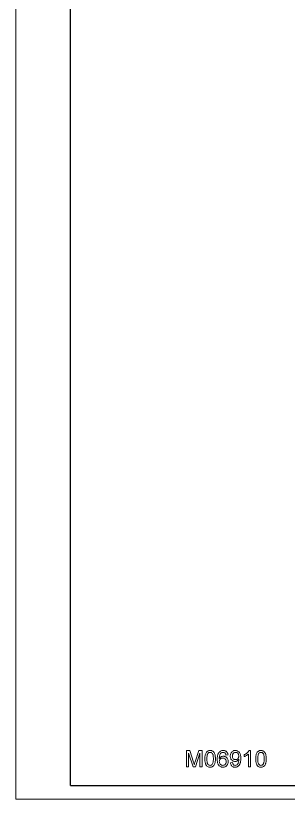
# Model space of a CAD drawing. Extents: x 0 to 297, y 0 to 562.
# Drawn here: x 0 to 99.2, y 0 to 285.5 of the extents above; entities that cross this region are included whole.
import ezdxf

# ---------------------------------------------------------------- set-up
doc = ezdxf.new("R2010")
doc.units = 0

msp = doc.modelspace()

# ---------------------------------------------------------------- linework, layer by layer
at = {"color": 7, "lineweight": 13}
for q in [(0, 420), (297, 0)]:
    msp.add_line((0, 0), q, dxfattribs=at)
at = {"color": 7, "lineweight": 30}
for q in [(20, 415), (292, 5)]:
    msp.add_line((20, 5), q, dxfattribs=at)
at = {"color": 7, "lineweight": 13}
for points in [[(62.11, 11.79), (62.11, 17.79), (63.35, 17.79), (64.71, 13.57), (64.8, 13.29), (64.87, 13.05), (64.94, 12.85), (64.99, 12.68), (65.03, 12.83), (65.08, 12.99), (65.14, 13.18), (65.21, 13.4), (65.28, 13.64), (66.64, 17.79), (67.86, 17.79), (67.86, 11.79), (67.03, 11.79), (67.03, 16.87), (65.4, 11.79), (64.56, 11.79), (62.94, 16.87), (62.94, 11.79)], [(68.86, 14.75), (68.86, 15.04), (68.88, 15.32), (68.9, 15.58), (68.93, 15.83), (68.97, 16.06), (69.02, 16.27), (69.08, 16.47), (69.17, 16.72), (69.28, 16.95), (69.41, 17.14), (69.55, 17.32), (69.71, 17.46), (69.89, 17.58), (70.09, 17.67), (70.3, 17.74), (70.53, 17.78), (70.78, 17.79), (71.01, 17.78), (71.23, 17.74), (71.43, 17.68), (71.63, 17.6), (71.81, 17.49), (71.96, 17.36), (72.1, 17.21), (72.22, 17.04), (72.32, 16.85), (72.41, 16.64), (72.49, 16.41), (72.56, 16.16), (72.6, 15.97), (72.64, 15.77), (72.66, 15.54), (72.68, 15.3), (72.69, 15.03), (72.69, 14.75), (72.69, 14.45), (72.68, 14.18), (72.65, 13.92), (72.62, 13.67), (72.59, 13.44), (72.54, 13.23), (72.48, 13.03), (72.39, 12.78), (72.28, 12.55), (72.15, 12.36), (72.01, 12.18), (71.85, 12.04), (71.67, 11.92), (71.47, 11.83), (71.26, 11.76), (71.03, 11.72), (70.78, 11.71), (70.5, 11.72), (70.25, 11.77), (70.02, 11.85), (69.81, 11.96), (69.61, 12.11), (69.44, 12.28), (69.34, 12.43), (69.25, 12.6), (69.17, 12.78), (69.1, 12.97), (69.03, 13.18), (68.98, 13.41), (68.94, 13.64), (68.9, 13.9), (68.88, 14.17), (68.87, 14.45)], [(77.28, 16.21), (76.53, 16.12), (76.45, 16.4), (76.36, 16.62), (76.25, 16.79), (76.09, 16.94), (75.91, 17.04), (75.71, 17.1), (75.5, 17.12), (75.27, 17.1), (75.05, 17.04), (74.83, 16.94), (74.69, 16.81), (74.55, 16.65), (74.43, 16.47), (74.32, 16.25), (74.26, 16.09), (74.21, 15.9), (74.17, 15.69), (74.14, 15.46), (74.12, 15.2), (74.11, 14.91), (74.25, 15.1), (74.41, 15.26), (74.58, 15.4), (74.77, 15.51), (74.96, 15.6), (75.16, 15.66), (75.37, 15.69), (75.58, 15.71), (75.82, 15.69), (76.05, 15.65), (76.26, 15.57), (76.47, 15.47), (76.66, 15.33), (76.84, 15.16), (77, 14.97), (77.13, 14.77), (77.23, 14.54), (77.3, 14.3), (77.35, 14.04), (77.36, 13.76), (77.35, 13.54), (77.32, 13.32), (77.27, 13.11), (77.2, 12.91), (77.11, 12.71), (77.01, 12.52), (76.89, 12.36), (76.75, 12.21), (76.6, 12.08), (76.44, 11.97), (76.26, 11.87), (76.08, 11.8), (75.88, 11.75), (75.68, 11.72), (75.46, 11.71), (75.2, 11.72), (74.96, 11.76), (74.73, 11.83), (74.51, 11.93), (74.31, 12.05), (74.12, 12.2), (73.95, 12.38), (73.84, 12.52), (73.74, 12.68), (73.65, 12.86), (73.57, 13.06), (73.51, 13.27), (73.45, 13.5), (73.41, 13.75), (73.38, 14.01), (73.37, 14.3), (73.36, 14.6), (73.37, 14.9), (73.38, 15.19), (73.41, 15.47), (73.45, 15.73), (73.5, 15.97), (73.55, 16.2), (73.62, 16.41), (73.71, 16.61), (73.8, 16.79), (73.9, 16.96), (74.01, 17.11), (74.18, 17.29), (74.37, 17.44), (74.57, 17.57), (74.79, 17.67), (75.03, 17.73), (75.28, 17.78), (75.55, 17.79), (75.78, 17.78), (76, 17.74), (76.2, 17.69), (76.39, 17.6), (76.57, 17.5), (76.73, 17.37), (76.87, 17.22), (76.99, 17.05), (77.09, 16.87), (77.18, 16.67), (77.24, 16.45)], [(78.19, 13.29), (78.94, 13.37), (79, 13.13), (79.07, 12.92), (79.16, 12.75), (79.27, 12.61), (79.44, 12.48), (79.65, 12.4), (79.88, 12.37), (80.09, 12.39), (80.28, 12.44), (80.46, 12.52), (80.62, 12.62), (80.75, 12.75), (80.86, 12.9), (80.94, 13.08), (81.02, 13.3), (81.09, 13.56), (81.14, 13.77), (81.17, 13.98), (81.19, 14.2), (81.2, 14.43), (81.19, 14.58), (81.08, 14.41), (80.94, 14.26), (80.79, 14.13), (80.61, 14.01), (80.43, 13.91), (80.23, 13.84), (80.03, 13.8), (79.82, 13.79), (79.58, 13.81), (79.36, 13.85), (79.16, 13.93), (78.96, 14.03), (78.78, 14.17), (78.61, 14.33), (78.47, 14.49), (78.36, 14.67), (78.27, 14.86), (78.2, 15.06), (78.15, 15.28), (78.12, 15.51), (78.11, 15.76), (78.12, 16.01), (78.15, 16.25), (78.21, 16.48), (78.28, 16.69), (78.38, 16.88), (78.49, 17.07), (78.63, 17.23), (78.81, 17.4), (79.01, 17.54), (79.22, 17.65), (79.45, 17.73), (79.69, 17.77), (79.94, 17.79), (80.17, 17.78), (80.38, 17.74), (80.59, 17.68), (80.79, 17.59), (80.98, 17.48), (81.16, 17.34), (81.32, 17.18), (81.47, 17.01), (81.59, 16.81), (81.7, 16.59), (81.76, 16.41), (81.82, 16.21), (81.86, 15.99), (81.9, 15.75), (81.92, 15.49), (81.94, 15.21), (81.94, 14.91), (81.94, 14.63), (81.93, 14.37), (81.91, 14.12), (81.88, 13.88), (81.85, 13.66), (81.81, 13.46), (81.76, 13.27), (81.7, 13.09), (81.61, 12.87), (81.51, 12.68), (81.4, 12.49), (81.27, 12.33), (81.13, 12.19), (80.97, 12.06), (80.77, 11.93), (80.56, 11.83), (80.33, 11.76), (80.09, 11.72), (79.84, 11.71), (79.58, 11.72), (79.33, 11.77), (79.11, 11.86), (78.9, 11.97), (78.72, 12.12), (78.58, 12.27), (78.47, 12.44), (78.37, 12.62), (78.29, 12.83), (78.23, 13.05)], [(85.44, 11.79), (84.69, 11.79), (84.69, 16.47), (84.55, 16.34), (84.38, 16.21), (84.19, 16.09), (83.98, 15.96), (83.77, 15.84), (83.57, 15.74), (83.37, 15.65), (83.19, 15.58), (83.19, 16.29), (83.4, 16.39), (83.6, 16.5), (83.78, 16.61), (83.96, 16.73), (84.13, 16.86), (84.29, 16.99), (84.47, 17.16), (84.63, 17.32), (84.76, 17.48), (84.87, 17.63), (84.96, 17.79), (85.44, 17.79)], [(87.36, 14.75), (87.36, 15.04), (87.38, 15.32), (87.4, 15.58), (87.43, 15.83), (87.47, 16.06), (87.52, 16.27), (87.58, 16.47), (87.67, 16.72), (87.78, 16.95), (87.91, 17.14), (88.05, 17.32), (88.21, 17.46), (88.39, 17.58), (88.59, 17.67), (88.8, 17.74), (89.03, 17.78), (89.28, 17.79), (89.51, 17.78), (89.73, 17.74), (89.93, 17.68), (90.13, 17.6), (90.31, 17.49), (90.46, 17.36), (90.6, 17.21), (90.72, 17.04), (90.82, 16.85), (90.91, 16.64), (90.99, 16.41), (91.06, 16.16), (91.1, 15.97), (91.14, 15.77), (91.16, 15.54), (91.18, 15.3), (91.19, 15.03), (91.19, 14.75), (91.19, 14.45), (91.18, 14.18), (91.15, 13.92), (91.12, 13.67), (91.09, 13.44), (91.04, 13.23), (90.98, 13.03), (90.89, 12.78), (90.78, 12.55), (90.65, 12.36), (90.51, 12.18), (90.35, 12.04), (90.17, 11.92), (89.97, 11.83), (89.76, 11.76), (89.53, 11.72), (89.28, 11.71), (89, 11.72), (88.75, 11.77), (88.52, 11.85), (88.31, 11.96), (88.11, 12.11), (87.94, 12.28), (87.84, 12.43), (87.75, 12.6), (87.67, 12.78), (87.6, 12.97), (87.53, 13.18), (87.48, 13.41), (87.44, 13.64), (87.4, 13.9), (87.38, 14.17), (87.37, 14.45)], [(69.61, 14.75), (69.62, 14.4), (69.63, 14.08), (69.66, 13.79), (69.69, 13.53), (69.74, 13.31), (69.8, 13.12), (69.87, 12.96), (69.95, 12.83), (70.13, 12.63), (70.32, 12.49), (70.54, 12.4), (70.78, 12.37), (71.01, 12.4), (71.23, 12.49), (71.43, 12.63), (71.61, 12.83), (71.69, 12.96), (71.75, 13.12), (71.81, 13.31), (71.86, 13.54), (71.9, 13.79), (71.92, 14.08), (71.94, 14.4), (71.94, 14.75), (71.94, 15.09), (71.92, 15.4), (71.9, 15.69), (71.86, 15.94), (71.82, 16.16), (71.76, 16.36), (71.69, 16.52), (71.62, 16.65), (71.44, 16.86), (71.24, 17.01), (71.02, 17.09), (70.77, 17.12), (70.53, 17.1), (70.32, 17.02), (70.13, 16.89), (69.96, 16.71), (69.88, 16.56), (69.81, 16.39), (69.75, 16.18), (69.7, 15.95), (69.66, 15.69), (69.63, 15.41), (69.62, 15.09)], [(74.11, 13.78), (74.13, 13.53), (74.19, 13.3), (74.28, 13.07), (74.41, 12.86), (74.56, 12.69), (74.74, 12.55), (74.94, 12.45), (75.16, 12.39), (75.41, 12.37), (75.66, 12.4), (75.89, 12.47), (76.1, 12.58), (76.28, 12.74), (76.4, 12.9), (76.49, 13.08), (76.56, 13.28), (76.6, 13.5), (76.61, 13.74), (76.6, 13.97), (76.56, 14.18), (76.49, 14.37), (76.4, 14.54), (76.28, 14.69), (76.1, 14.84), (75.89, 14.95), (75.65, 15.02), (75.38, 15.04), (75.12, 15.02), (74.89, 14.95), (74.67, 14.84), (74.48, 14.69), (74.32, 14.5), (74.2, 14.29), (74.13, 14.05)], [(81.19, 15.78), (81.18, 16.01), (81.14, 16.23), (81.08, 16.43), (80.99, 16.6), (80.88, 16.76), (80.71, 16.92), (80.52, 17.03), (80.3, 17.1), (80.06, 17.12), (79.81, 17.1), (79.58, 17.03), (79.38, 16.9), (79.2, 16.73), (79.08, 16.57), (78.98, 16.38), (78.91, 16.18), (78.87, 15.96), (78.86, 15.72), (78.88, 15.45), (78.94, 15.21), (79.04, 14.99), (79.18, 14.81), (79.35, 14.65), (79.56, 14.54), (79.78, 14.48), (80.04, 14.46), (80.28, 14.48), (80.5, 14.54), (80.7, 14.65), (80.87, 14.81), (80.99, 14.96), (81.08, 15.13), (81.14, 15.32), (81.18, 15.54)], [(88.11, 14.75), (88.12, 14.4), (88.13, 14.08), (88.16, 13.79), (88.19, 13.53), (88.24, 13.31), (88.3, 13.12), (88.37, 12.96), (88.45, 12.83), (88.63, 12.63), (88.82, 12.49), (89.04, 12.4), (89.28, 12.37), (89.51, 12.4), (89.73, 12.49), (89.93, 12.63), (90.11, 12.83), (90.19, 12.96), (90.25, 13.12), (90.31, 13.31), (90.36, 13.54), (90.4, 13.79), (90.42, 14.08), (90.44, 14.4), (90.44, 14.75), (90.44, 15.09), (90.42, 15.4), (90.4, 15.69), (90.36, 15.94), (90.32, 16.16), (90.26, 16.36), (90.19, 16.52), (90.12, 16.65), (89.94, 16.86), (89.74, 17.01), (89.52, 17.09), (89.27, 17.12), (89.03, 17.1), (88.82, 17.02), (88.63, 16.89), (88.46, 16.71), (88.38, 16.56), (88.31, 16.39), (88.25, 16.18), (88.2, 15.95), (88.16, 15.69), (88.13, 15.41), (88.12, 15.09)]]:
    msp.add_lwpolyline(points, close=True, dxfattribs=at)

doc.saveas('drawing.dxf')
